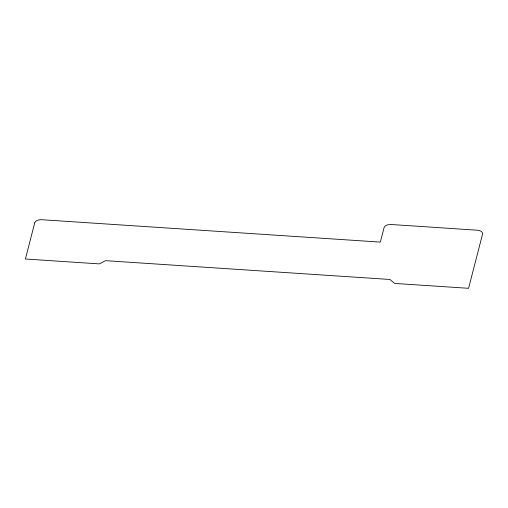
<?xml version="1.0" encoding="UTF-8"?>
<svg xmlns="http://www.w3.org/2000/svg" width="508" height="508" viewBox="0 0 508 508"><rect width="100%" height="100%" fill="white"/><g stroke="black" fill="none" stroke-linecap="round" stroke-linejoin="round"><path stroke-width="0.76" d="M34.715 222.891L25.4 259.01L99.263 263.893L105.594 260.674L389.871 279.464L394.71 283.426L468.573 288.309L482.53 234.188A6.179 3.594 -1.9 0 0 477.349 230.207L391.077 224.504A6.179 3.594 -1.9 0 0 384.048 227.673L380.327 242.1L41.745 219.716A6.179 3.594 -1.9 0 0 34.715 222.891"/></g></svg>
